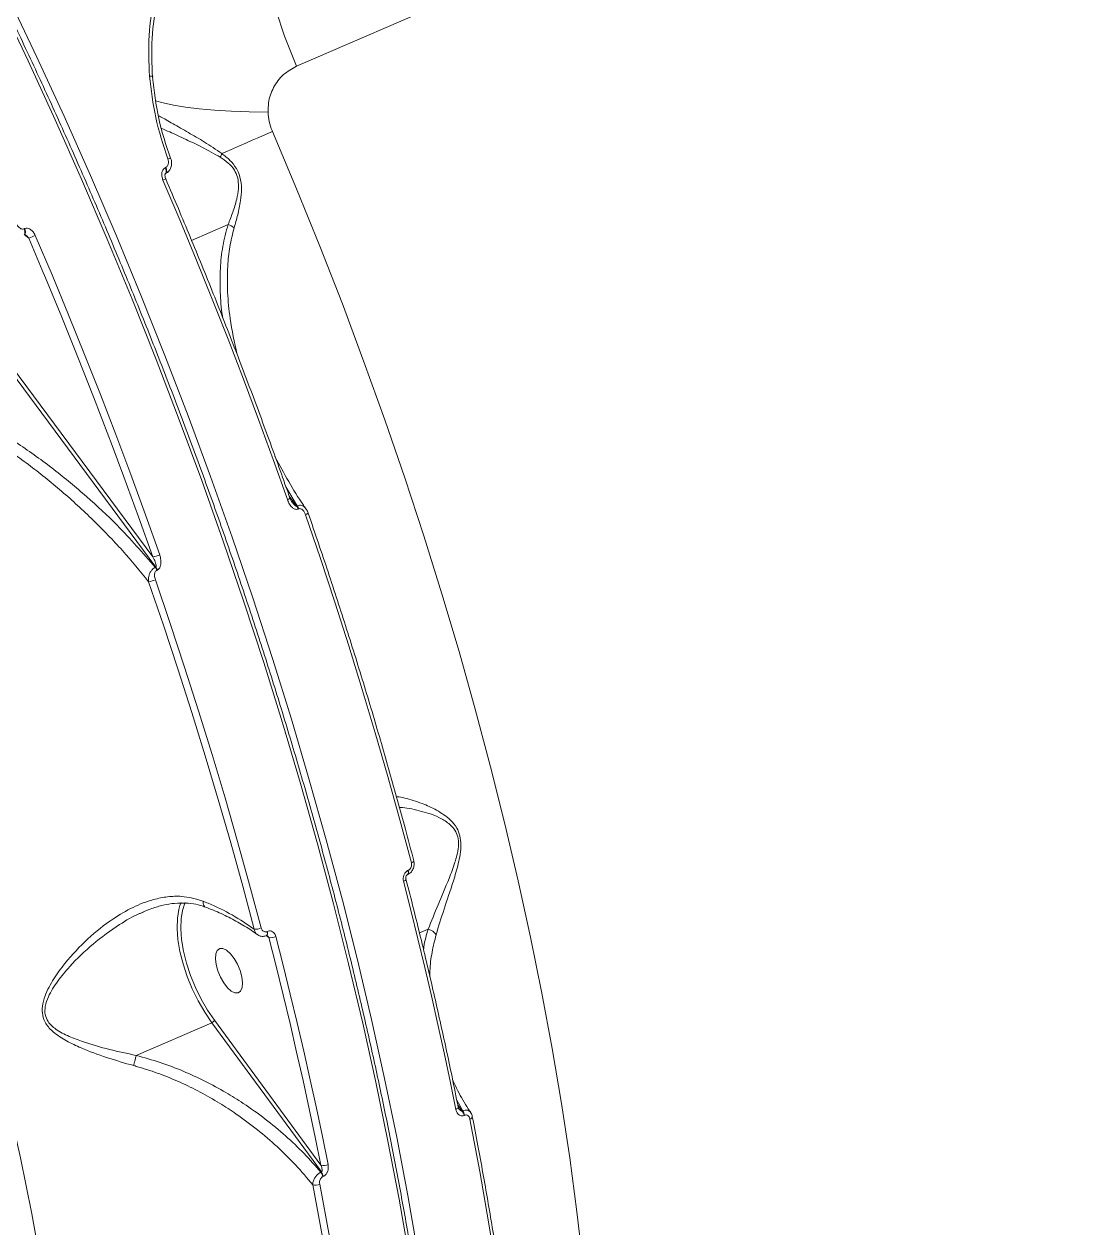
# Model space of a CAD drawing. Header units: millimetres. Extents: x -6104 to 7803, y -6013 to 4803.
# Drawn here: x 1433.5 to 1630.9, y 2028.2 to 2254 of the extents above; entities that cross this region are included whole.
import ezdxf

# ---------------------------------------------------------------- set-up
doc = ezdxf.new("R2010")
doc.units = ezdxf.units.MM
doc.layers.add('DIKOM_ОБЪЕКТ', color=7, linetype='Continuous')

msp = doc.modelspace()

# ---------------------------------------------------------------- linework, layer by layer
at = {"layer": 'DIKOM_ОБЪЕКТ', "color": 7, "linetype": 'Continuous', "lineweight": 15}
for p, q in [((1484.612, 2246.143), (1773.469, 2371.241)), ((1460.09, 2227.144), (1460.013, 2227.11)), ((1460.085, 2226.057), (1460.007, 2226.023)), ((1433.603, 2215.673), (1433.525, 2215.639)), ((1471.764, 2216.435), (1464.899, 2213.462)), ((1433.598, 2214.585), (1433.52, 2214.552)), ((1433.553, 2214.566), (1434.387, 2213.879)), ((1434.387, 2213.879), (1436.923, 2207.902)), ((1425.454, 2196.379), (1458.203, 2152.199)), ((1457.648, 2154.089), (1425.95, 2196.85)), ((1482.602, 2167.258), (1484.713, 2163.68)), ((1484.613, 2163.637), (1483.219, 2165.517)), ((1484.713, 2163.68), (1484.613, 2163.637)), ((1484.909, 2163.069), (1485.009, 2163.112)), ((1458.203, 2152.199), (1458.103, 2152.156)), ((1458.399, 2151.588), (1458.499, 2151.631)), ((1505.419, 2094.531), (1505.392, 2094.519)), ((1505.533, 2095.304), (1505.506, 2095.293)), ((1462.955, 2089.281), (1462.725, 2088.691)), ((1455.378, 2087.269), (1455.911, 2087.469)), ((1509.267, 2084.294), (1507.623, 2083.582)), ((1478.927, 2083.073), (1479.381, 2082.695)), ((1478.982, 2083.082), (1478.955, 2083.07)), ((1479.096, 2083.855), (1479.069, 2083.843)), ((1454.533, 2060.59), (1468.695, 2066.723)), ((1468.695, 2066.723), (1489.243, 2038.73)), ((1489.154, 2039.999), (1469.193, 2067.192)), ((1514.636, 2052.184), (1515.738, 2050.204)), ((1515.653, 2050.167), (1514.814, 2051.311)), ((1515.738, 2050.204), (1515.653, 2050.167)), ((1516.018, 2049.335), (1516.103, 2049.372)), ((1489.243, 2038.73), (1489.158, 2038.693)), ((1489.522, 2037.86), (1489.608, 2037.897))]:
    msp.add_line(p, q, dxfattribs=at)
at = {"layer": 'DIKOM_ОБЪЕКТ', "color": 7, "linetype": 'Continuous', "lineweight": 15, "flags": 128}
for points in [[(1507.36, 2023.508), (1505.468, 2034.331), (1503.385, 2045.252), (1501.113, 2056.262), (1498.653, 2067.351), (1496.007, 2078.51), (1493.178, 2089.73), (1490.169, 2101), (1486.981, 2112.313), (1483.617, 2123.658), (1480.08, 2135.025), (1476.374, 2146.405), (1472.501, 2157.789), (1468.464, 2169.167), (1464.267, 2180.529), (1459.914, 2191.865), (1455.408, 2203.167), (1450.753, 2214.424), (1445.952, 2225.628), (1441.011, 2236.768), (1435.932, 2247.836), (1430.721, 2258.821), (1425.382, 2269.716), (1419.918, 2280.51)], [(1418.268, 2279.795), (1423.731, 2269.001), (1429.07, 2258.106), (1434.282, 2247.121), (1439.36, 2236.053), (1444.302, 2224.913), (1449.102, 2213.709), (1453.757, 2202.452), (1458.263, 2191.15), (1462.617, 2179.814), (1466.813, 2168.452), (1470.85, 2157.074), (1474.723, 2145.69), (1478.43, 2134.31), (1481.966, 2122.943), (1485.33, 2111.598), (1488.518, 2100.286), (1491.528, 2089.015), (1494.356, 2077.795), (1497.002, 2066.636), (1499.462, 2055.547), (1501.735, 2044.537), (1503.818, 2033.616), (1505.709, 2022.793)], [(1457.594, 2244.079), (1457.638, 2244.117), (1457.647, 2244.154), (1457.621, 2244.187), (1457.561, 2244.217), (1457.469, 2244.241), (1457.348, 2244.259), (1457.203, 2244.27), (1457.038, 2244.275)], [(1458.146, 2239.664), (1459.56, 2239.246), (1461.499, 2238.819), (1463.772, 2238.448), (1466.356, 2238.137), (1469.226, 2237.888), (1472.353, 2237.705), (1475.706, 2237.589), (1479.253, 2237.541)], [(1470.595, 2229.752), (1471.659, 2230.217), (1472.761, 2230.699), (1473.9, 2231.196), (1475.074, 2231.707), (1476.282, 2232.232), (1477.521, 2232.771), (1478.789, 2233.321), (1480.085, 2233.883)], [(1538.32, 2021.333), (1537.165, 2031.281), (1535.814, 2041.36), (1534.266, 2051.558), (1532.525, 2061.868), (1530.59, 2072.28), (1528.465, 2082.783), (1526.151, 2093.367), (1523.65, 2104.025), (1520.965, 2114.744), (1518.097, 2125.515), (1515.051, 2136.328), (1511.828, 2147.174), (1508.431, 2158.042), (1504.865, 2168.921), (1501.131, 2179.803), (1497.234, 2190.676), (1493.177, 2201.53), (1488.964, 2212.356), (1484.598, 2223.144), (1480.085, 2233.883)], [(1460.011, 2226.025), (1460.061, 2226.058), (1460.138, 2226.179), (1460.173, 2226.361), (1460.162, 2226.589), (1460.108, 2226.846), (1460.013, 2227.11)], [(1460.085, 2226.057), (1460.139, 2226.091), (1460.216, 2226.212), (1460.251, 2226.394), (1460.24, 2226.623), (1460.185, 2226.88), (1460.09, 2227.144)], [(1459.551, 2224.767), (1462.697, 2217.336), (1465.779, 2209.882), (1468.796, 2202.409), (1471.747, 2194.917), (1474.631, 2187.412), (1477.446, 2179.894), (1480.192, 2172.367), (1482.868, 2164.834)], [(1433.519, 2214.552), (1433.574, 2214.587), (1433.651, 2214.707), (1433.685, 2214.889), (1433.675, 2215.118), (1433.62, 2215.375), (1433.525, 2215.639)], [(1433.599, 2214.586), (1433.651, 2214.62), (1433.728, 2214.741), (1433.763, 2214.923), (1433.753, 2215.152), (1433.698, 2215.408), (1433.603, 2215.673)], [(1458.934, 2154.469), (1456.258, 2162.002), (1453.512, 2169.529), (1450.697, 2177.046), (1447.813, 2184.552), (1444.863, 2192.043), (1441.846, 2199.517), (1438.763, 2206.971), (1435.617, 2214.401)], [(1436.923, 2207.902), (1437.526, 2206.466), (1440.601, 2199.03), (1443.611, 2191.574), (1446.554, 2184.1), (1449.431, 2176.612), (1449.853, 2175.498)], [(1384.432, 2192.457), (1388.946, 2181.718), (1393.311, 2170.931), (1397.524, 2160.105), (1401.581, 2149.25), (1405.478, 2138.377), (1409.212, 2127.496), (1412.778, 2116.616), (1416.175, 2105.749), (1419.398, 2094.903), (1422.444, 2084.09), (1425.312, 2073.318), (1427.997, 2062.599), (1430.498, 2051.942), (1432.812, 2041.357), (1434.937, 2030.854), (1436.872, 2020.443)], [(1449.853, 2175.498), (1452.24, 2169.113), (1454.979, 2161.604), (1457.648, 2154.089)], [(1486.281, 2162.01), (1489.07, 2153.817), (1491.772, 2145.624), (1494.387, 2137.436), (1496.914, 2129.256), (1499.351, 2121.088), (1501.698, 2112.936), (1503.952, 2104.802), (1506.115, 2096.691)], [(1477.956, 2084.495), (1475.793, 2092.607), (1473.538, 2100.741), (1471.192, 2108.893), (1468.755, 2117.061), (1466.228, 2125.241), (1463.613, 2133.429), (1460.911, 2141.621), (1458.122, 2149.815)], [(1456.869, 2149.446), (1459.652, 2141.27), (1462.348, 2133.096), (1464.958, 2124.926), (1467.479, 2116.764), (1469.911, 2108.614), (1472.252, 2100.48), (1474.502, 2092.364), (1476.659, 2084.27)], [(1506.572, 2097.085), (1506.571, 2097.036), (1506.54, 2096.972), (1506.476, 2096.903), (1506.381, 2096.831), (1506.259, 2096.76), (1506.115, 2096.691)], [(1505.109, 2093.667), (1505.111, 2093.633), (1505.086, 2093.566), (1505.025, 2093.493), (1504.929, 2093.418), (1504.804, 2093.343), (1504.652, 2093.27)], [(1504.652, 2093.27), (1506.026, 2087.867), (1507.358, 2082.477), (1508.648, 2077.101), (1509.894, 2071.74), (1511.098, 2066.396), (1512.258, 2061.069), (1513.375, 2055.761), (1514.448, 2050.472)], [(1505.389, 2094.518), (1505.398, 2094.522), (1505.481, 2094.594), (1505.536, 2094.715), (1505.558, 2094.879), (1505.548, 2095.075), (1505.506, 2095.293)], [(1505.419, 2094.531), (1505.425, 2094.534), (1505.508, 2094.606), (1505.563, 2094.727), (1505.586, 2094.891), (1505.575, 2095.087), (1505.533, 2095.304)], [(1462.725, 2088.691), (1462.519, 2087.978), (1462.25, 2086.309), (1462.198, 2084.406), (1462.363, 2082.313), (1462.742, 2080.079), (1463.326, 2077.757), (1464.101, 2075.401), (1465.05, 2073.066), (1466.149, 2070.807), (1467.374, 2068.676), (1468.695, 2066.723)], [(1469.193, 2067.192), (1467.912, 2069.085), (1466.724, 2071.151), (1465.658, 2073.342), (1464.738, 2075.606), (1463.986, 2077.891), (1463.42, 2080.142), (1463.053, 2082.308), (1462.892, 2084.338), (1462.943, 2086.183), (1463.204, 2087.802), (1463.668, 2089.156), (1463.716, 2089.257)], [(1478.955, 2083.07), (1478.961, 2083.073), (1479.044, 2083.145), (1479.099, 2083.266), (1479.121, 2083.43), (1479.111, 2083.626), (1479.069, 2083.843)], [(1478.98, 2083.081), (1478.988, 2083.084), (1479.071, 2083.156), (1479.126, 2083.278), (1479.149, 2083.441), (1479.138, 2083.638), (1479.096, 2083.855)], [(1479.381, 2082.695), (1480.752, 2077.305), (1482.08, 2071.928), (1483.367, 2066.565), (1484.61, 2061.217), (1485.811, 2055.885), (1486.969, 2050.571), (1488.083, 2045.275), (1489.154, 2039.999)], [(1490.514, 2040.107), (1489.441, 2045.396), (1488.324, 2050.704), (1487.164, 2056.031), (1485.96, 2061.375), (1484.714, 2066.736), (1483.424, 2072.111), (1482.093, 2077.502), (1480.719, 2082.905)], [(1472.208, 2079.674), (1472.907, 2078.776), (1473.527, 2077.691), (1474.017, 2076.508), (1474.336, 2075.323), (1474.46, 2074.231), (1474.378, 2073.322), (1474.097, 2072.668), (1473.64, 2072.323), (1473.043, 2072.314), (1472.356, 2072.643), (1471.633, 2073.283), (1470.933, 2074.181), (1470.313, 2075.266), (1469.824, 2076.449), (1469.504, 2077.634), (1469.38, 2078.726), (1469.462, 2079.635), (1469.743, 2080.289), (1470.2, 2080.634), (1470.797, 2080.643), (1471.485, 2080.314), (1472.208, 2079.674)], [(1514.894, 2050.917), (1514.897, 2050.88), (1514.875, 2050.798), (1514.817, 2050.712), (1514.723, 2050.628), (1514.599, 2050.546), (1514.448, 2050.472)], [(1517.545, 2049.098), (1517.547, 2049.042), (1517.519, 2048.962), (1517.458, 2048.88), (1517.365, 2048.798), (1517.245, 2048.721), (1517.101, 2048.65)], [(1517.101, 2048.65), (1518.955, 2038.792), (1520.653, 2029.014), (1522.194, 2019.324), (1523.575, 2009.728), (1524.797, 2000.233), (1525.859, 1990.846), (1526.759, 1981.572), (1527.498, 1972.419)], [(1487.621, 2036.336), (1489.471, 2026.499), (1491.165, 2016.743), (1492.702, 2007.075), (1494.081, 1997.5), (1495.301, 1988.026), (1496.36, 1978.659), (1497.258, 1969.406), (1497.995, 1960.273)], [(1499.339, 1960.224), (1498.6, 1969.377), (1497.7, 1978.651), (1496.638, 1988.038), (1495.416, 1997.533), (1494.034, 2007.129), (1492.494, 2016.819), (1490.796, 2026.596), (1488.942, 2036.455)]]:
    msp.add_lwpolyline(points, dxfattribs=at)
at = {"layer": 'DIKOM_ОБЪЕКТ', "color": 7, "linetype": 'Continuous', "lineweight": 15}
for centre, radius, start, end in [((1563.824, 2281.293), 86.66, 193.25067, 203.92886), ((1461.976, 2224.859), 4.161, 103.57954, 111.35247), ((1467.275, 2230.779), 3.475, 330.37986, 342.82045), ((1454.608, 2236.596), 12.821, 292.6799, 295.1958), ((1470.937, 2213.628), 2.927, 48.14073, 73.57399), ((1402.268, 2291.155), 83.685, 292.56992, 293.48506), ((1482.681, 2165.661), 0.848, 282.75193, 322.26173), ((1482.867, 2162.368), 2.159, 18.93277, 35.99111), ((1482.961, 2162.408), 2.165, 18.96775, 35.97506), ((1486.087, 2162.837), 0.849, 283.22152, 322.76042), ((1456.946, 2158.828), 4.791, 278.42925, 294.51543), ((1456.354, 2150.886), 2.162, 18.95346, 35.98935), ((1456.458, 2150.931), 2.158, 18.93776, 36.00505), ((1456.152, 2154.19), 4.798, 278.60005, 294.24337), ((1476.882, 2086.832), 2.572, 265.0273, 294.67051), ((1479.691, 2085.088), 2.413, 262.61479, 295.20509), ((1468.353, 2067.585), 0.928, 291.64768, 334.90572), ((1513.98, 2048.938), 2.167, 11.55218, 35.7608), ((1513.891, 2048.899), 2.171, 11.57294, 35.74004), ((1489.691, 2041.854), 1.932, 253.8388, 295.21727), ((1487.399, 2037.426), 2.167, 11.55218, 35.7608), ((1487.482, 2037.462), 2.17, 11.57672, 35.75002), ((1488.113, 2038.262), 1.988, 255.67622, 294.62963)]:
    msp.add_arc(centre, radius, start, end, dxfattribs=at)
for points, knots in [([(1418.82, 2279.942), (1419.733, 2278.16), (1422.379, 2272.989), (1426.676, 2264.359), (1431.672, 2254.029), (1436.551, 2243.62), (1441.31, 2233.141), (1445.945, 2222.599), (1450.454, 2212.003), (1454.832, 2201.359), (1459.076, 2190.678), (1463.183, 2179.965), (1467.151, 2169.23), (1470.976, 2158.48), (1474.655, 2147.724), (1478.185, 2136.969), (1481.564, 2126.224), (1484.79, 2115.497), (1487.859, 2104.796), (1490.77, 2094.128), (1493.52, 2083.502), (1496.107, 2072.926), (1498.53, 2062.408), (1500.786, 2051.955), (1502.874, 2041.576), (1504.792, 2031.278), (1506.538, 2021.069), (1508.112, 2010.957), (1509.512, 2000.949), (1510.738, 1991.052), (1511.787, 1981.275), (1512.66, 1971.623), (1513.355, 1962.106), (1513.872, 1952.729), (1514.211, 1943.501), (1514.372, 1934.426), (1514.353, 1925.514), (1514.156, 1916.769), (1513.78, 1908.199), (1513.225, 1899.811), (1512.492, 1891.609), (1511.581, 1883.602), (1510.493, 1875.793), (1509.229, 1868.191), (1507.789, 1860.799), (1506.174, 1853.624), (1504.386, 1846.672), (1502.425, 1839.947), (1500.294, 1833.454), (1497.993, 1827.2), (1495.525, 1821.188), (1492.891, 1815.423), (1490.092, 1809.91), (1487.132, 1804.652), (1484.012, 1799.656), (1480.737, 1794.92), (1477.301, 1790.465), (1474.213, 1786.801), (1472.211, 1784.735), (1471.461, 1783.962)], [0, 0, 0, 0, 0.0093747, 0.0271865, 0.0449986, 0.0628105, 0.0806223, 0.0984342, 0.1162462, 0.134058, 0.1518699, 0.1696819, 0.187494, 0.205306, 0.2231184, 0.2409307, 0.2587434, 0.2765562, 0.2943693, 0.3121826, 0.3299963, 0.3478102, 0.3656246, 0.3834392, 0.4012543, 0.4190699, 0.4368861, 0.4547028, 0.4725198, 0.4903376, 0.508156, 0.5259752, 0.5437951, 0.5616156, 0.579437, 0.5972593, 0.6150823, 0.6329064, 0.6507313, 0.668557, 0.6863837, 0.7042114, 0.7220398, 0.739869, 0.7576988, 0.7755291, 0.7933595, 0.8111899, 0.8290198, 0.8468486, 0.8646758, 0.8825006, 0.9003223, 0.9181399, 0.9359523, 0.9537585, 0.9715573, 0.9893478, 1, 1, 1, 1]), ([(1457.89, 2259.117), (1457.492, 2256.722), (1456.685, 2251.874), (1456.919, 2246.827), (1457.038, 2244.275)], [0, 0, 0, 0, 0.494179, 1, 1, 1, 1]), ([(1457.594, 2244.079), (1457.481, 2246.519), (1457.252, 2251.458), (1458.043, 2256.203), (1458.443, 2258.604)], [0, 0, 0, 0, 0.4941596, 1, 1, 1, 1]), ([(1479.253, 2237.541), (1479.265, 2238.118), (1479.297, 2239.736), (1480.173, 2242.234), (1481.991, 2244.69), (1483.733, 2245.656), (1484.612, 2246.143)], [0, 0, 0, 0, 0.1529641, 0.4283733, 0.7114373, 1, 1, 1, 1]), ([(1457.038, 2244.275), (1457.339, 2241.678), (1457.949, 2236.419), (1459.617, 2231.317), (1460.461, 2228.734)], [0, 0, 0, 0, 0.4938395, 1, 1, 1, 1]), ([(1460.936, 2228.87), (1460.129, 2231.335), (1458.494, 2236.327), (1457.896, 2241.473), (1457.594, 2244.079)], [0, 0, 0, 0, 0.4938439, 1, 1, 1, 1]), ([(1470.595, 2229.752), (1469.497, 2230.493), (1467.299, 2231.977), (1464.163, 2233.756), (1461.393, 2235.375), (1459.529, 2236.437), (1458.817, 2236.784), (1458.685, 2236.849)], [0, 0, 0, 0, 0.2257578, 0.4519109, 0.6980262, 0.9440069, 1, 1, 1, 1]), ([(1480.085, 2233.883), (1480.062, 2233.937), (1479.81, 2234.535), (1479.415, 2235.747), (1479.308, 2236.935), (1479.253, 2237.541)], [0, 0, 0, 0, 0.04683112, 0.51429526, 1, 1, 1, 1]), ([(1459.309, 2234.447), (1459.797, 2234.242), (1461.108, 2233.69), (1463.705, 2232.466), (1466.907, 2230.963), (1469.16, 2229.699), (1470.296, 2229.061)], [0, 0, 0, 0, 0.1750949, 0.470073, 0.7325824, 1, 1, 1, 1]), ([(1460.986, 2228.899), (1461.019, 2228.815), (1461.17, 2228.435), (1461.211, 2227.759), (1461.036, 2226.984), (1460.659, 2226.434), (1460.314, 2226.122), (1460.099, 2226.07), (1460.081, 2226.065)], [0, 0, 0, 0, 0.08142771, 0.36958738, 0.59762292, 0.79646276, 0.98272792, 1, 1, 1, 1]), ([(1460.461, 2228.734), (1460.507, 2228.571), (1460.598, 2228.25), (1460.57, 2227.793), (1460.439, 2227.447), (1460.269, 2227.239), (1460.14, 2227.17), (1460.09, 2227.144)], [0, 0, 0, 0, 0.2734562, 0.5392772, 0.73868, 0.8988954, 1, 1, 1, 1]), ([(1470.296, 2229.061), (1470.805, 2228.726), (1471.765, 2228.092), (1472.942, 2226.804), (1473.644, 2225.201), (1473.731, 2223.99), (1473.661, 2222.613), (1473.352, 2220.951), (1472.656, 2218.688), (1472.061, 2217.186), (1471.764, 2216.435)], [0, 0, 0, 0, 0.1297945, 0.2451251, 0.3384631, 0.4557849, 0.4772299, 0.6177204, 0.8086904, 1, 1, 1, 1]), ([(1472.89, 2215.807), (1473.119, 2216.612), (1473.579, 2218.231), (1474.104, 2220.669), (1474.346, 2223.072), (1474.132, 2225.188), (1473.313, 2227.071), (1472.107, 2228.561), (1471.113, 2229.344), (1470.595, 2229.752)], [0, 0, 0, 0, 0.18364345, 0.36922864, 0.5090741, 0.65220565, 0.7508536, 0.87020894, 1, 1, 1, 1]), ([(1460.013, 2227.11), (1459.926, 2227.062), (1459.725, 2226.952), (1459.484, 2226.626), (1459.322, 2226.126), (1459.312, 2225.466), (1459.469, 2225.008), (1459.551, 2224.767)], [0, 0, 0, 0, 0.1205661, 0.278358, 0.4705945, 0.7208293, 1, 1, 1, 1]), ([(1460.02, 2226.029), (1460.018, 2226.028), (1460.013, 2226.024), (1459.985, 2225.981), (1459.95, 2225.886), (1459.921, 2225.717), (1459.928, 2225.444), (1459.982, 2225.183), (1460.055, 2225.029), (1460.07, 2224.997)], [0, 0, 0, 0, 0.0680087, 0.1447807, 0.2541486, 0.3851599, 0.5999793, 0.9167201, 1, 1, 1, 1]), ([(1460.066, 2224.995), (1460.858, 2223.137), (1463.154, 2217.747), (1466.856, 2208.789), (1471.126, 2198.114), (1475.258, 2187.407), (1479.18, 2176.863), (1481.844, 2169.437), (1483.193, 2165.592), (1483.351, 2165.142)], [0, 0, 0, 0, 0.0939968, 0.2725894, 0.451186, 0.6297845, 0.8083822, 0.9775832, 1, 1, 1, 1]), ([(1433.525, 2215.639), (1433.472, 2215.621), (1433.334, 2215.574), (1433.066, 2215.592), (1432.725, 2215.735), (1432.374, 2216.027), (1432.202, 2216.313), (1432.115, 2216.458)], [0, 0, 0, 0, 0.1010749, 0.2613469, 0.4607179, 0.7265215, 1, 1, 1, 1]), ([(1435.617, 2214.401), (1435.5, 2214.628), (1435.276, 2215.056), (1434.791, 2215.502), (1434.317, 2215.726), (1433.915, 2215.774), (1433.697, 2215.703), (1433.603, 2215.673)], [0, 0, 0, 0, 0.27916507, 0.52941061, 0.72163423, 0.87941427, 1, 1, 1, 1]), ([(1471.764, 2216.435), (1471.398, 2215.084), (1470.666, 2212.382), (1470.244, 2208.121), (1470.268, 2203.768), (1470.427, 2200.708), (1470.718, 2199.126), (1470.737, 2199.023)], [0, 0, 0, 0, 0.24139919, 0.48297419, 0.73267741, 0.98245436, 1, 1, 1, 1]), ([(1473.431, 2192.074), (1472.948, 2194.321), (1472.111, 2198.205), (1471.601, 2203.743), (1471.606, 2208.232), (1472.007, 2212.279), (1472.595, 2214.628), (1472.89, 2215.807)], [0, 0, 0, 0, 0.2805228, 0.4849971, 0.6907764, 0.8447935, 1, 1, 1, 1]), ([(1433.866, 2214.428), (1433.84, 2214.452), (1433.776, 2214.512), (1433.676, 2214.56), (1433.605, 2214.581), (1433.574, 2214.581), (1433.589, 2214.581), (1433.593, 2214.584), (1433.595, 2214.585)], [0, 0, 0, 0, 0.1649446, 0.4068043, 0.5883707, 0.7432473, 0.9183614, 1, 1, 1, 1]), ([(1433.866, 2214.428), (1433.938, 2214.368), (1434.138, 2214.202), (1434.29, 2214.005), (1434.387, 2213.879)], [0, 0, 0, 0, 0.3600457, 1, 1, 1, 1]), ([(1405.277, 2186.526), (1406.93, 2186.039), (1410.239, 2185.065), (1415.066, 2183.058), (1419.792, 2180.757), (1425.209, 2177.702), (1431.163, 2173.827), (1437.561, 2169.001), (1443.624, 2163.794), (1448.374, 2159.149), (1452.83, 2154.383), (1455.264, 2151.408), (1456.869, 2149.446)], [0, 0, 0, 0, 0.0776014, 0.1552628, 0.2354696, 0.3156957, 0.4385183, 0.5613747, 0.6872837, 0.8131998, 0.8767619, 1, 1, 1, 1]), ([(1458.103, 2152.156), (1455.778, 2154.818), (1451.768, 2159.411), (1445.29, 2165.459), (1439.117, 2170.579), (1432.477, 2175.377), (1426.264, 2179.219), (1420.7, 2182.178), (1415.862, 2184.394), (1410.825, 2186.352), (1407.31, 2187.291), (1405.553, 2187.76)], [0, 0, 0, 0, 0.1721623, 0.2969452, 0.421721, 0.5495771, 0.6773928, 0.756948, 0.8364851, 0.918274, 1, 1, 1, 1]), ([(1480.546, 2172.992), (1480.568, 2172.945), (1481.328, 2171.34), (1483.097, 2168.267), (1485.006, 2165.022), (1486.178, 2163.352), (1486.333, 2163.13)], [0, 0, 0, 0, 0.0139239, 0.4754517, 0.9305243, 1, 1, 1, 1]), ([(1482.868, 2164.834), (1482.99, 2164.543), (1483.226, 2163.98), (1483.728, 2163.377), (1484.202, 2163.074), (1484.589, 2162.979), (1484.802, 2163.039), (1484.909, 2163.069)], [0, 0, 0, 0, 0.3047466, 0.5876332, 0.7664742, 0.8828673, 1, 1, 1, 1]), ([(1483.372, 2165.15), (1483.393, 2165.069), (1483.47, 2164.768), (1483.643, 2164.529), (1483.77, 2164.354)], [0, 0, 0, 0, 0.2683861, 1, 1, 1, 1]), ([(1484.613, 2163.637), (1484.598, 2163.632), (1484.564, 2163.623), (1484.488, 2163.639), (1484.325, 2163.722), (1484.038, 2163.98), (1483.861, 2164.264), (1483.749, 2164.445)], [0, 0, 0, 0, 0.0412903, 0.0921221, 0.184483, 0.4812889, 1, 1, 1, 1]), ([(1486.342, 2163.137), (1486.217, 2163.299), (1485.991, 2163.591), (1485.536, 2163.77), (1485.112, 2163.804), (1484.849, 2163.722), (1484.713, 2163.68)], [0, 0, 0, 0, 0.3268053, 0.5932402, 0.7911449, 1, 1, 1, 1]), ([(1485.009, 2163.112), (1485.078, 2163.132), (1485.215, 2163.171), (1485.46, 2163.111), (1485.754, 2162.921), (1486.062, 2162.543), (1486.206, 2162.193), (1486.281, 2162.01)], [0, 0, 0, 0, 0.1205692, 0.2406074, 0.416839, 0.6949946, 1, 1, 1, 1]), ([(1486.353, 2163.126), (1486.389, 2163.081), (1486.576, 2162.847), (1486.673, 2162.555), (1486.753, 2162.318)], [0, 0, 0, 0, 0.1883104, 1, 1, 1, 1]), ([(1486.763, 2162.323), (1487.411, 2160.436), (1489.29, 2154.965), (1492.287, 2145.907), (1495.703, 2135.159), (1498.964, 2124.427), (1502.068, 2113.72), (1504.589, 2104.606), (1506.048, 2099.073), (1506.572, 2097.085)], [0, 0, 0, 0, 0.0864652, 0.2507517, 0.415044, 0.5793366, 0.7436326, 0.9079295, 1, 1, 1, 1]), ([(1457.648, 2154.089), (1457.81, 2153.782), (1458.046, 2153.336), (1458.238, 2152.769), (1458.296, 2152.467), (1458.284, 2152.297), (1458.244, 2152.224), (1458.217, 2152.207), (1458.203, 2152.199)], [0, 0, 0, 0, 0.4958891, 0.71974, 0.8702636, 0.9510314, 0.9759202, 1, 1, 1, 1]), ([(1458.499, 2151.631), (1458.577, 2151.675), (1458.751, 2151.774), (1458.976, 2152.082), (1459.144, 2152.561), (1459.207, 2153.348), (1459.089, 2154.009), (1458.949, 2154.423), (1458.934, 2154.469)], [0, 0, 0, 0, 0.0933844, 0.2087502, 0.3720954, 0.5792985, 0.9536158, 1, 1, 1, 1]), ([(1458.103, 2152.156), (1458.004, 2152.102), (1457.786, 2151.983), (1457.458, 2151.67), (1457.149, 2151.214), (1456.897, 2150.561), (1456.817, 2149.943), (1456.857, 2149.56), (1456.869, 2149.446)], [0, 0, 0, 0, 0.11370583, 0.24934347, 0.4227117, 0.61349565, 0.8848448, 1, 1, 1, 1]), ([(1458.122, 2149.815), (1458.049, 2150.09), (1457.944, 2150.49), (1457.991, 2151.013), (1458.094, 2151.305), (1458.238, 2151.498), (1458.349, 2151.56), (1458.399, 2151.588)], [0, 0, 0, 0, 0.430001, 0.6257713, 0.7881346, 0.9052786, 1, 1, 1, 1]), ([(1510.75, 2083.229), (1511.23, 2084.801), (1512.203, 2087.982), (1513.763, 2092.5), (1514.814, 2096.002), (1515.294, 2098.305), (1515.465, 2100.081), (1515.282, 2101.814), (1514.617, 2103.432), (1513.52, 2104.735), (1512.198, 2105.788), (1510.361, 2106.886), (1507.772, 2108.049), (1505.34, 2108.776), (1503.826, 2109.092), (1503.379, 2109.103), (1503.319, 2109.104)], [0, 0, 0, 0, 0.1333191, 0.2698822, 0.3489223, 0.3889479, 0.4301394, 0.4686823, 0.5073088, 0.5591603, 0.6106305, 0.6622172, 0.7690805, 0.913741, 0.98843, 1, 1, 1, 1]), ([(1503.87, 2107.108), (1503.95, 2107.11), (1504.945, 2107.138), (1506.912, 2106.669), (1509.4, 2106.019), (1511.294, 2105.296), (1512.974, 2104.285), (1514.239, 2103.054), (1514.888, 2101.614), (1515.006, 2100.075), (1514.782, 2098.539), (1514.492, 2097.473), (1513.992, 2095.859), (1512.902, 2093.028), (1511.081, 2088.78), (1509.872, 2085.79), (1509.267, 2084.294)], [0, 0, 0, 0, 0.0141259, 0.1762015, 0.2521659, 0.3281721, 0.403528, 0.4569089, 0.4953884, 0.5337759, 0.5726691, 0.6118165, 0.6182179, 0.7033495, 0.851639, 1, 1, 1, 1]), ([(1506.558, 2097.079), (1506.577, 2097.022), (1506.676, 2096.721), (1506.647, 2096.096), (1506.381, 2095.353), (1505.932, 2094.797), (1505.563, 2094.623), (1505.41, 2094.551)], [0, 0, 0, 0, 0.0605758, 0.3167782, 0.5932171, 0.8308181, 1, 1, 1, 1]), ([(1506.115, 2096.691), (1506.136, 2096.566), (1506.177, 2096.316), (1506.097, 2095.927), (1505.921, 2095.594), (1505.711, 2095.393), (1505.574, 2095.325), (1505.533, 2095.304)], [0, 0, 0, 0, 0.2337077, 0.4673822, 0.6955986, 0.9087752, 1, 1, 1, 1]), ([(1505.506, 2095.293), (1505.444, 2095.262), (1505.243, 2095.163), (1504.938, 2094.872), (1504.679, 2094.388), (1504.561, 2093.819), (1504.622, 2093.453), (1504.652, 2093.27)], [0, 0, 0, 0, 0.0931522, 0.3038939, 0.530246, 0.7651954, 1, 1, 1, 1]), ([(1505.388, 2094.515), (1505.377, 2094.51), (1505.351, 2094.5), (1505.275, 2094.436), (1505.197, 2094.332), (1505.127, 2094.184), (1505.084, 2093.998), (1505.077, 2093.81), (1505.103, 2093.712), (1505.114, 2093.671)], [0, 0, 0, 0, 0.1089483, 0.2377673, 0.3621661, 0.5016638, 0.668837, 0.8582925, 1, 1, 1, 1]), ([(1505.109, 2093.667), (1505.585, 2091.805), (1506.965, 2086.405), (1509.126, 2077.505), (1511.534, 2066.993), (1513.439, 2058.135), (1514.515, 2052.796), (1514.894, 2050.917)], [0, 0, 0, 0, 0.1293242, 0.3750563, 0.6207971, 0.8665444, 1, 1, 1, 1]), ([(1467.084, 2089.524), (1465.742, 2089.915), (1463.563, 2090.549), (1460.403, 2090.404), (1457.347, 2089.803), (1453.878, 2088.453), (1449.715, 2086.017), (1445.36, 2082.525), (1441.689, 2078.64), (1439.029, 2074.995), (1437.547, 2072.278), (1436.883, 2069.909), (1436.9, 2068.099), (1437.595, 2066.376), (1439.149, 2064.735), (1441.447, 2063.277), (1444.779, 2061.704), (1448.985, 2060.137), (1452.36, 2059.168), (1454.064, 2058.68)], [0, 0, 0, 0, 0.0742582, 0.1205073, 0.1678165, 0.2375797, 0.3094464, 0.4056703, 0.5047063, 0.5602496, 0.6168554, 0.648478, 0.6753878, 0.7024597, 0.7386871, 0.7871102, 0.8368188, 0.9176539, 1, 1, 1, 1]), ([(1467.522, 2088.385), (1467.373, 2088.449), (1466.641, 2088.764), (1465.225, 2089.049), (1463.27, 2089.233), (1461.201, 2089.105), (1459.063, 2088.669), (1457.099, 2088.076), (1455.881, 2087.526), (1455.376, 2087.297)], [0, 0, 0, 0, 0.03968496, 0.19438665, 0.35717951, 0.52620941, 0.70003239, 0.87556088, 1, 1, 1, 1]), ([(1467.084, 2089.524), (1467.083, 2089.498), (1467.075, 2089.282), (1467.118, 2088.913), (1467.28, 2088.547), (1467.462, 2088.465), (1467.543, 2088.429)], [0, 0, 0, 0, 0.0450496, 0.3820232, 0.7247256, 1, 1, 1, 1]), ([(1476.659, 2084.27), (1475.32, 2085.182), (1472.693, 2086.97), (1469.298, 2088.612), (1467.388, 2089.398), (1467.084, 2089.524)], [0, 0, 0, 0, 0.4665308, 0.9150136, 1, 1, 1, 1]), ([(1454.533, 2060.59), (1452.859, 2060.95), (1449.485, 2061.676), (1445.292, 2062.871), (1441.92, 2064.126), (1439.626, 2065.298), (1438.048, 2066.708), (1437.374, 2068.254), (1437.425, 2069.909), (1438.194, 2072.074), (1439.79, 2074.584), (1442.58, 2077.948), (1446.419, 2081.642), (1450.888, 2084.854), (1453.934, 2086.733), (1455.304, 2087.241), (1455.378, 2087.269)], [0, 0, 0, 0, 0.1078198, 0.2173849, 0.2807171, 0.3450998, 0.390116, 0.4226921, 0.4552478, 0.4947592, 0.5669333, 0.6411609, 0.7698258, 0.9015447, 0.9946675, 1, 1, 1, 1]), ([(1477.214, 2083.259), (1477.135, 2083.321), (1476.333, 2083.948), (1474.57, 2085.044), (1471.915, 2086.512), (1469.545, 2087.634), (1468.007, 2088.21), (1467.505, 2088.399)], [0, 0, 0, 0, 0.03035079, 0.30852128, 0.58682804, 0.86495432, 1, 1, 1, 1]), ([(1476.659, 2084.27), (1476.701, 2084.103), (1476.79, 2083.74), (1477.008, 2083.4), (1477.197, 2083.3), (1477.229, 2083.283)], [0, 0, 0, 0, 0.4163165, 0.8985698, 1, 1, 1, 1]), ([(1479.069, 2083.843), (1478.976, 2083.815), (1478.791, 2083.758), (1478.509, 2083.81), (1478.255, 2083.962), (1478.057, 2084.199), (1477.988, 2084.401), (1477.956, 2084.495)], [0, 0, 0, 0, 0.1951228, 0.3900981, 0.5933153, 0.811155, 1, 1, 1, 1]), ([(1509.271, 2084.294), (1508.942, 2083.203), (1508.554, 2081.916), (1508.425, 2080.574), (1508.405, 2080.37)], [0, 0, 0, 0, 0.84834048, 1, 1, 1, 1]), ([(1509.267, 2084.294), (1509.268, 2084.294), (1509.269, 2084.294), (1509.27, 2084.295), (1509.27, 2084.294), (1509.271, 2084.294)], [0, 0, 0, 0, 0.4341676, 0.7667594, 1, 1, 1, 1]), ([(1510.75, 2083.229), (1510.723, 2083.277), (1510.633, 2083.432), (1510.374, 2083.72), (1509.906, 2084.061), (1509.482, 2084.217), (1509.271, 2084.294)], [0, 0, 0, 0, 0.1074669, 0.3494751, 0.6747696, 1, 1, 1, 1]), ([(1478.949, 2083.085), (1478.908, 2083.062), (1478.661, 2082.924), (1478.14, 2082.899), (1477.578, 2083.012), (1477.326, 2083.218), (1477.246, 2083.284)], [0, 0, 0, 0, 0.07667666, 0.46283223, 0.82980727, 1, 1, 1, 1]), ([(1479.099, 2083.053), (1479.083, 2083.066), (1479.036, 2083.102), (1479.044, 2083.1), (1478.995, 2083.083), (1478.978, 2083.078)], [0, 0, 0, 0, 0.2544456, 0.7517282, 1, 1, 1, 1]), ([(1480.719, 2082.905), (1480.672, 2083.042), (1480.573, 2083.336), (1480.287, 2083.682), (1479.919, 2083.905), (1479.504, 2083.982), (1479.232, 2083.897), (1479.096, 2083.855)], [0, 0, 0, 0, 0.1890356, 0.4045443, 0.606852, 0.8033898, 1, 1, 1, 1]), ([(1479.1, 2083.056), (1479.102, 2083.055), (1479.169, 2083.01), (1479.268, 2082.886), (1479.345, 2082.757), (1479.381, 2082.695)], [0, 0, 0, 0, 0.0122344, 0.528867, 1, 1, 1, 1]), ([(1509.592, 2075.364), (1509.592, 2075.718), (1509.591, 2077.278), (1509.929, 2079.925), (1510.482, 2082.153), (1510.75, 2083.229)], [0, 0, 0, 0, 0.13189997, 0.58041373, 1, 1, 1, 1]), ([(1454.531, 2060.588), (1454.488, 2060.4), (1454.402, 2060.024), (1454.253, 2059.415), (1454.138, 2058.965), (1454.081, 2058.747), (1454.064, 2058.68)], [0, 0, 0, 0, 0.3252342, 0.6505392, 0.8925829, 1, 1, 1, 1]), ([(1454.531, 2060.588), (1454.531, 2060.588), (1454.531, 2060.588), (1454.532, 2060.589), (1454.533, 2060.589), (1454.533, 2060.59)], [0, 0, 0, 0, 0.31540837, 0.67996888, 1, 1, 1, 1]), ([(1489.158, 2038.693), (1488.125, 2039.869), (1486.06, 2042.222), (1482.553, 2045.552), (1478.753, 2048.709), (1474.981, 2051.406), (1471.199, 2053.764), (1467.449, 2055.804), (1463.325, 2057.699), (1459.02, 2059.351), (1456.027, 2060.175), (1454.531, 2060.588)], [0, 0, 0, 0, 0.118327, 0.2366542, 0.3581439, 0.4796266, 0.5712571, 0.6768294, 0.7823876, 0.8912056, 1, 1, 1, 1]), ([(1454.064, 2058.68), (1454.391, 2058.589), (1456.039, 2058.132), (1458.967, 2057.154), (1464.108, 2055.046), (1468.909, 2052.49), (1473.661, 2049.397), (1477.289, 2046.699), (1481.012, 2043.49), (1484.504, 2040.049), (1486.582, 2037.573), (1487.621, 2036.336)], [0, 0, 0, 0, 0.0242955, 0.1222465, 0.2202177, 0.4215162, 0.5118879, 0.6322338, 0.7525905, 0.8762947, 1, 1, 1, 1]), ([(1513.85, 2056.052), (1514.175, 2055.35), (1515.034, 2053.497), (1516.184, 2051.432), (1517.082, 2050.104), (1517.24, 2049.87)], [0, 0, 0, 0, 0.3339971, 0.8822834, 1, 1, 1, 1]), ([(1514.448, 2050.472), (1514.455, 2050.441), (1514.503, 2050.215), (1514.65, 2049.854), (1514.948, 2049.492), (1515.285, 2049.292), (1515.649, 2049.221), (1515.895, 2049.297), (1516.018, 2049.335)], [0, 0, 0, 0, 0.0392326, 0.2872221, 0.4951841, 0.6710108, 0.8352904, 1, 1, 1, 1]), ([(1514.906, 2050.926), (1514.916, 2050.861), (1514.941, 2050.706), (1514.998, 2050.628), (1515.03, 2050.583)], [0, 0, 0, 0, 0.4195464, 1, 1, 1, 1]), ([(1515.653, 2050.167), (1515.63, 2050.161), (1515.586, 2050.148), (1515.479, 2050.165), (1515.334, 2050.245), (1515.171, 2050.393), (1515.078, 2050.521), (1515.032, 2050.583)], [0, 0, 0, 0, 0.0945297, 0.1878637, 0.4167417, 0.7140273, 1, 1, 1, 1]), ([(1517.235, 2049.865), (1517.159, 2049.966), (1517.006, 2050.167), (1516.642, 2050.317), (1516.213, 2050.352), (1515.897, 2050.254), (1515.738, 2050.204)], [0, 0, 0, 0, 0.2488936, 0.4983656, 0.7465158, 1, 1, 1, 1]), ([(1516.103, 2049.372), (1516.182, 2049.397), (1516.341, 2049.447), (1516.576, 2049.402), (1516.79, 2049.273), (1516.975, 2049.043), (1517.066, 2048.815), (1517.096, 2048.671), (1517.101, 2048.65)], [0, 0, 0, 0, 0.1673331, 0.3344829, 0.509118, 0.7130649, 0.9577218, 1, 1, 1, 1]), ([(1517.231, 2049.863), (1517.253, 2049.837), (1517.415, 2049.637), (1517.526, 2049.362), (1517.536, 2049.114), (1517.537, 2049.095)], [0, 0, 0, 0, 0.1238332, 0.9329781, 1, 1, 1, 1]), ([(1517.545, 2049.098), (1517.895, 2047.285), (1518.909, 2042.028), (1520.458, 2033.389), (1522.133, 2023.22), (1523.633, 2013.151), (1524.959, 2003.189), (1526.109, 1993.342), (1527.066, 1983.788), (1527.634, 1977.012), (1527.894, 1973.468), (1527.934, 1972.929)], [0, 0, 0, 0, 0.0688424, 0.199658, 0.330478, 0.4613039, 0.5921322, 0.7229664, 0.8538046, 0.9777661, 1, 1, 1, 1]), ([(1489.154, 2039.999), (1489.216, 2039.848), (1489.325, 2039.583), (1489.395, 2039.22), (1489.393, 2038.978), (1489.351, 2038.839), (1489.305, 2038.766), (1489.262, 2038.74), (1489.243, 2038.73)], [0, 0, 0, 0, 0.3509398, 0.6181869, 0.8028206, 0.8792556, 0.9491792, 1, 1, 1, 1]), ([(1489.608, 2037.897), (1489.665, 2037.926), (1489.863, 2038.024), (1490.159, 2038.314), (1490.429, 2038.805), (1490.588, 2039.432), (1490.54, 2039.868), (1490.514, 2040.107)], [0, 0, 0, 0, 0.07962625, 0.2756865, 0.47073228, 0.71053732, 1, 1, 1, 1]), ([(1489.158, 2038.693), (1489.083, 2038.654), (1488.837, 2038.526), (1488.443, 2038.203), (1488.028, 2037.687), (1487.727, 2037.079), (1487.626, 2036.612), (1487.622, 2036.374), (1487.621, 2036.336)], [0, 0, 0, 0, 0.0891785, 0.2936551, 0.4896061, 0.7163786, 0.9545622, 1, 1, 1, 1]), ([(1488.942, 2036.455), (1488.925, 2036.614), (1488.895, 2036.895), (1489, 2037.295), (1489.171, 2037.598), (1489.359, 2037.779), (1489.485, 2037.842), (1489.522, 2037.86)], [0, 0, 0, 0, 0.3025522, 0.5346571, 0.7254791, 0.9171254, 1, 1, 1, 1])]:
    msp.add_open_spline(points, degree=3, knots=knots, dxfattribs=at)

doc.saveas('drawing.dxf')
